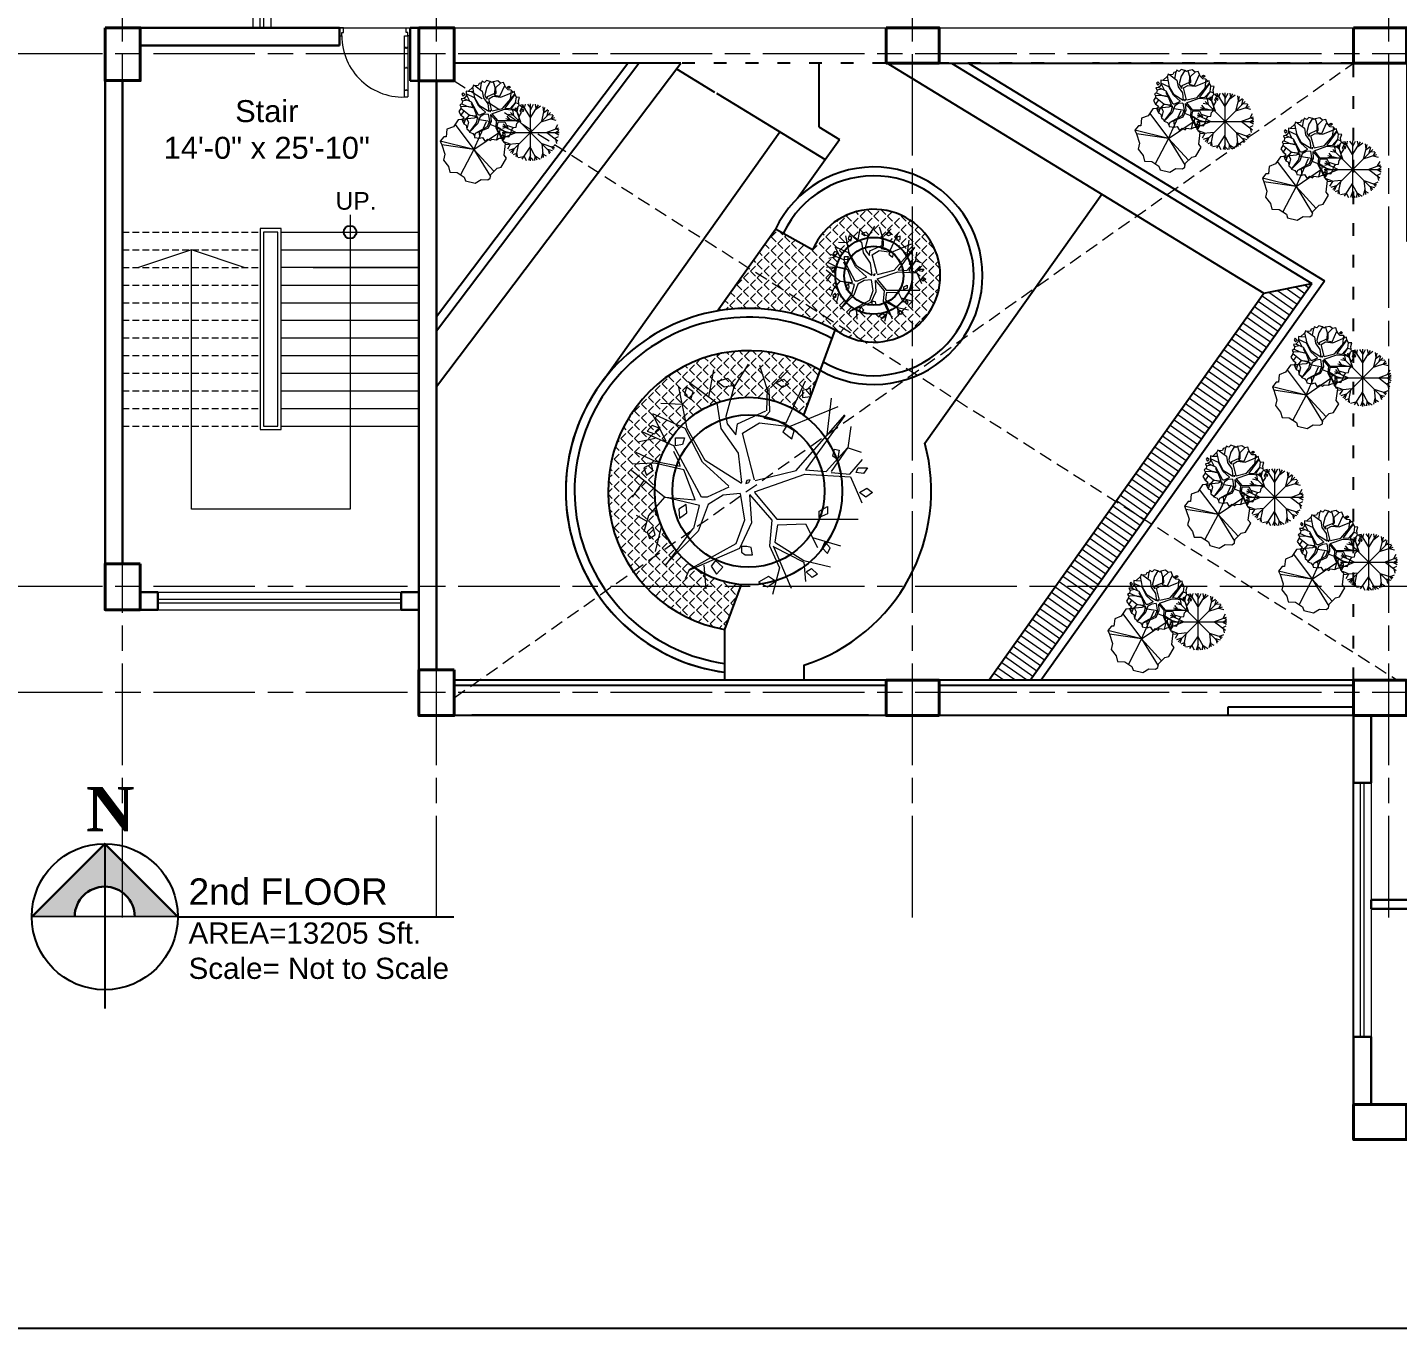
# Model space of a CAD drawing. Header units: inches. Extents: x -12 to 20935469, y -1604 to 24729220.
# Drawn here: x 20863959 to 20864736, y 24718738 to 24719476 of the extents above; entities that cross this region are included whole.
import ezdxf

# ---------------------------------------------------------------- set-up
doc = ezdxf.new("R2010")
doc.units = ezdxf.units.IN
doc.header["$LTSCALE"] = 0.03
doc.header["$MEASUREMENT"] = 0
for name, pattern in [('ACAD_ISO03W100', [30, 12, -18]), ('ACAD_ISO08W100', [36, 24, -3, 6, -3]), ('DASHED2', [0.375, 0.25, -0.125])]:
    doc.linetypes.add(name, pattern=pattern)
for name, color, linetype, lineweight in [('column', 1, 'Continuous', 40), ('Door', 7, 'Continuous', 18), ('Dot', 253, 'Continuous', 0), ('Gas', 21, 'Continuous', 5), ('Grid Line', 252, 'Continuous', 18), ('Hatch', 253, 'Continuous', 15), ('hatch-1', 253, 'Continuous', 5), ('ILLUSTR-TREE', 74, 'Continuous', 0), ('Low Wall', 7, 'Continuous', 30), ('Main Wall', 7, 'Continuous', 30), ('RAIL', 23, 'Continuous', 13), ('STAIR', 46, 'Continuous', 15), ('wind.', 150, 'Continuous', 20)]:
    doc.layers.add(name, color=color, linetype=linetype, lineweight=lineweight)
doc.layers.add('TEXT', color=7, linetype='Continuous')
doc.styles.add('2', font='swisscl.ttf')
doc.styles.add('ATTR', font='romans.shx', dxfattribs={"width": 0.8, "height": 0.7})
doc.styles.get("Standard").update_dxf_attribs({"font": 'timesbd.ttf'})

# ---------------------------------------------------------------- blocks, each defined once
blk = doc.blocks.new('fff')
at = {"layer": 'Grid Line', "color": 252, "linetype": 'ACAD_ISO08W100', "lineweight": 9, "ltscale": 80, "true_color": 0x939598}
for p, q in [((20830948.31, 24723521.1), (20830948.31, 24724698.78)), ((20831126.28, 24723521.11), (20831126.28, 24724698.79)), ((20831396.28, 24723521.11), (20831396.28, 24724698.79)), ((20831666.28, 24723521.12), (20831666.28, 24724698.8)), ((20833096.95, 24724010.75), (20830726.15, 24724010.75)), ((20833096.95, 24723708.72), (20830726.15, 24723708.72)), ((20833096.95, 24723648.75), (20830726.15, 24723648.75))]:
    blk.add_line(p, q, dxfattribs=at)
blk = doc.blocks.new('Door_45')
at = {"layer": 'Door'}
for p, q in [((1.5, 4.97), (1.5, 43.97)), ((3.5, 44.03), (3.5, 4.97)), ((1.5, 40.03), (2.25, 40.03)), ((2.25, 40.03), (2.25, 39.53)), ((2.25, 39.53), (2.75, 39.53)), ((2.75, 39.53), (2.75, 40.03)), ((2.75, 40.03), (3.5, 40.03)), ((1.5, 25.77), (2.25, 25.77)), ((2.25, 25.77), (2.25, 25.27)), ((2.25, 25.27), (2.75, 25.27)), ((2.75, 25.77), (3.5, 25.77)), ((2.75, 25.27), (2.75, 25.77)), ((1.5, 12.57), (2.25, 12.57)), ((2.25, 12.57), (2.25, 13.07)), ((2.25, 13.07), (2.75, 13.07)), ((2.75, 13.07), (2.75, 12.57)), ((2.75, 12.57), (3.5, 12.57)), ((0, -0.03), (0, 4.97)), ((0, 4.97), (1.5, 4.97)), ((3.5, 4.97), (1.5, 4.97)), ((1.5, 4.97), (1.5, 2.97)), ((1.5, 2.97), (2.5, 2.97)), ((2.5, 2.97), (2.5, -0.03)), ((42.5, 3), (42.5, -0.03)), ((43.5, 3), (42.5, 3)), ((45, 5), (43.5, 5)), ((43.5, 5), (43.5, 3)), ((45, -0.03), (45, 5)), ((2.5, -0.03), (0, -0.03)), ((42.5, -0.03), (45, -0.03))]:
    blk.add_line(p, q, dxfattribs=at)
blk.add_arc((4.66, 5.26), 38.84, 359.62325, 94.66847, dxfattribs=at)
blk = doc.blocks.new('TREE_002')
at = {"layer": 'ILLUSTR-TREE'}
for p, q in [((-13173.6, 13892), (-13169.7, 13913.2)), ((-13143.4, 13917.5), (-13154.3, 13899.8)), ((-13134.5, 13916.7), (-13128.5, 13897)), ((-13126.1, 13899.3), (-13112.4, 13912.7)), ((-13190.1, 13868.1), (-13196.7, 13899.8)), ((-13190.6, 13899.8), (-13192.3, 13894.2)), ((-13185.7, 13896.3), (-13190.6, 13899.8)), ((-13189.5, 13904), (-13167.5, 13887.8)), ((-13159, 13906.3), (-13167.2, 13904.2)), ((-13167.2, 13904.2), (-13161.7, 13900)), ((-13161.7, 13900), (-13154, 13901.4)), ((-13154.3, 13899.8), (-13160.4, 13877.2)), ((-13154, 13901.4), (-13159, 13906.3)), ((-13129, 13881.5), (-13128.5, 13898.4)), ((-13127.4, 13899.1), (-13126.8, 13880.8)), ((-13122, 13903), (-13115.9, 13905.8)), ((-13117, 13899.4), (-13122, 13903)), ((-13112.1, 13902.3), (-13117, 13899.4)), ((-13115.9, 13905.8), (-13112.1, 13902.3)), ((-13114.1, 13872.3), (-13099.3, 13904.7)), ((-13095.4, 13898.8), (-13101.6, 13897.1)), ((-13095.4, 13892.7), (-13095.4, 13898.8)), ((-13192.3, 13894.2), (-13187.3, 13890.6)), ((-13187.3, 13890.6), (-13185.7, 13896.3)), ((-13167.5, 13887.8), (-13164.2, 13868.1)), ((-13101.6, 13897.1), (-13101.6, 13891.8)), ((-13101.6, 13891.8), (-13095.4, 13892.7)), ((-13079.5, 13891.3), (-13082.8, 13863.1)), ((-13191.7, 13868.1), (-13216.5, 13879.3)), ((-13216.5, 13878.6), (-13206.6, 13858.2)), ((-13193.9, 13886.4), (-13210.4, 13887.1)), ((-13160.4, 13877.2), (-13159.3, 13871.6)), ((-13151.6, 13871.6), (-13129.6, 13881.5)), ((-13126.8, 13880.8), (-13131.2, 13875.8)), ((-13111.4, 13869.5), (-13074, 13885)), ((-13106.4, 13835.6), (-13069, 13878.6)), ((-13069, 13877.9), (-13099.3, 13836.3)), ((-13217, 13870.2), (-13220.9, 13865.9)), ((-13211, 13868.1), (-13217, 13870.2)), ((-13215.4, 13863.8), (-13211, 13868.1)), ((-13178.5, 13842), (-13191.7, 13868.1)), ((-13176.3, 13843.4), (-13190.1, 13868.1)), ((-13164.2, 13868.1), (-13151, 13849)), ((-13159.3, 13871.6), (-13152.7, 13863.1)), ((-13152.7, 13863.1), (-13151.6, 13871.6)), ((-13147.7, 13864.5), (-13134.5, 13872.3)), ((-13134.5, 13872.3), (-13111.4, 13869.5)), ((-13130.7, 13875.8), (-13114.1, 13872.3)), ((-13113.9, 13869.7), (-13116.7, 13865.3)), ((-13107.8, 13866.2), (-13113.9, 13869.7)), ((-13109.8, 13860), (-13107.8, 13866.2)), ((-13066.3, 13853.2), (-13064.1, 13869.5)), ((-13214.8, 13860.3), (-13228, 13857.5)), ((-13200.5, 13854.7), (-13224.2, 13865.2)), ((-13220.9, 13865.9), (-13215.4, 13863.8)), ((-13199.2, 13860.9), (-13192.3, 13860.9)), ((-13199.2, 13854.7), (-13199.2, 13860.9)), ((-13193.7, 13855.6), (-13199.2, 13854.7)), ((-13192.3, 13860.9), (-13193.7, 13855.6)), ((-13138.4, 13828.6), (-13147.7, 13864.5)), ((-13116.7, 13865.3), (-13109.8, 13860)), ((-13229.7, 13849.7), (-13214.3, 13842.7)), ((-13179.1, 13815.2), (-13200.5, 13854.7)), ((-13196.1, 13841.3), (-13200.5, 13850.4)), ((-13151, 13849), (-13148.3, 13826.4)), ((-13083.3, 13834.9), (-13066.8, 13853.2)), ((-13066.8, 13853.2), (-13079.5, 13834.9)), ((-13078.2, 13846.8), (-13076.8, 13852.1)), ((-13074.7, 13844.2), (-13078.2, 13846.8)), ((-13076.8, 13852.1), (-13073.4, 13851.2)), ((-13073.4, 13851.2), (-13074.7, 13844.2)), ((-13066.3, 13853.2), (-13056.4, 13849.7)), ((-13207.7, 13815.2), (-13233, 13835.6)), ((-13215.4, 13841.3), (-13232.4, 13840.6)), ((-13217.6, 13840.6), (-13223.6, 13837.7)), ((-13223.6, 13837.7), (-13221.4, 13832.1)), ((-13221.4, 13832.1), (-13216.5, 13835.6)), ((-13216.5, 13835.6), (-13217.6, 13840.6)), ((-13192.8, 13836.3), (-13215.4, 13841.3)), ((-13214.3, 13842.7), (-13195.6, 13839.1)), ((-13195.6, 13839.1), (-13196.1, 13841.3)), ((-13184, 13813), (-13192.8, 13836.3)), ((-13158.2, 13823.6), (-13178.5, 13842)), ((-13148.3, 13825.7), (-13176.3, 13843.4)), ((-13137.8, 13827.9), (-13106.4, 13835.6)), ((-13099.3, 13836.3), (-13083.3, 13834.9)), ((-13065.2, 13832.8), (-13055.3, 13844.1)), ((-13060.2, 13834.2), (-13058.6, 13837.7)), ((-13058.6, 13837.7), (-13051.4, 13837.7)), ((-13051.4, 13837.7), (-13054.7, 13833.5)), ((-13223.6, 13827.9), (-13232.4, 13815.2)), ((-13144.4, 13827.9), (-13145, 13825.7)), ((-13145, 13825.7), (-13142.8, 13826.4)), ((-13141.7, 13828.6), (-13144.4, 13827.9)), ((-13142.8, 13826.4), (-13141.7, 13828.6)), ((-13138.4, 13819.4), (-13099.8, 13832.8)), ((-13099.8, 13832.8), (-13064.6, 13830.7)), ((-13079.5, 13834.2), (-13065.2, 13832.8)), ((-13064.6, 13830.7), (-13055.8, 13810.9)), ((-13054.7, 13833.5), (-13060.2, 13834.2)), ((-13207.7, 13815.2), (-13219.8, 13801.1)), ((-13180.7, 13808.8), (-13207.7, 13815.2)), ((-13207.1, 13815.2), (-13184, 13813)), ((-13174.7, 13815.2), (-13179.1, 13815.2)), ((-13158.2, 13822.9), (-13174.7, 13815.2)), ((-13162.6, 13816.6), (-13174.1, 13809.5)), ((-13149.4, 13818), (-13162.6, 13816.6)), ((-13149.4, 13818), (-13146.1, 13797.5)), ((-13142.2, 13817.3), (-13125.2, 13797.5)), ((-13142.2, 13816.6), (-13140.6, 13795.4)), ((-13138.4, 13818.7), (-13121.3, 13798.2)), ((-13057.6, 13818.7), (-13052.1, 13822.2)), ((-13052.7, 13815.2), (-13057.6, 13818.7)), ((-13047.7, 13818.7), (-13052.7, 13815.2)), ((-13052.1, 13822.2), (-13047.7, 13818.7)), ((-13215.4, 13805.3), (-13209.9, 13793.3)), ((-13191, 13809.5), (-13196.5, 13806)), ((-13196.5, 13806), (-13196, 13798.9)), ((-13196, 13798.9), (-13190.5, 13803.2)), ((-13190.5, 13803.2), (-13191, 13809.5)), ((-13185.1, 13791.2), (-13180.7, 13808.8)), ((-13174.1, 13809.5), (-13181.8, 13789.1)), ((-13088.8, 13804.4), (-13082.2, 13807.9)), ((-13088.8, 13799.5), (-13088.8, 13804.4)), ((-13082.2, 13807.9), (-13082.2, 13802.3)), ((-13221.4, 13796.8), (-13229.1, 13801.1)), ((-13219.8, 13801.1), (-13223.6, 13788.4)), ((-13216.5, 13792.6), (-13220.9, 13788.4)), ((-13214.8, 13786.2), (-13216.5, 13792.6)), ((-13209.9, 13793.3), (-13214.8, 13773.5)), ((-13146.1, 13797.5), (-13152.7, 13779.2)), ((-13140.6, 13795.4), (-13149.9, 13775.7)), ((-13125.2, 13797.5), (-13126.8, 13777.8)), ((-13120.7, 13794), (-13122.9, 13780.6)), ((-13121.3, 13798.2), (-13058.6, 13798.2)), ((-13120.7, 13794), (-13099.3, 13794.7)), ((-13099.3, 13794.7), (-13089.9, 13776.4)), ((-13082.2, 13802.3), (-13088.8, 13799.5)), ((-13220.9, 13788.4), (-13219.2, 13783.4)), ((-13219.2, 13783.4), (-13214.8, 13786.2)), ((-13206.6, 13763), (-13185.7, 13791.2)), ((-13181.8, 13789.1), (-13206.6, 13763.7)), ((-13093.8, 13784.1), (-13072.3, 13777.8)), ((-13152.7, 13779.2), (-13189, 13759.4)), ((-13149.9, 13775.7), (-13189, 13758.7)), ((-13144.4, 13777.3), (-13148.3, 13777.3)), ((-13148.3, 13777.3), (-13148.3, 13773)), ((-13148.3, 13773), (-13145.5, 13770.9)), ((-13141.1, 13776.5), (-13144.4, 13777.3)), ((-13140, 13770.9), (-13141.1, 13776.5)), ((-13126.8, 13777.8), (-13119.1, 13760.9)), ((-13124, 13777.8), (-13110.3, 13745.3)), ((-13123.5, 13777.1), (-13100.4, 13765.1)), ((-13122.9, 13780.6), (-13100.4, 13766.5)), ((-13084.4, 13780.7), (-13086.4, 13776.3)), ((-13086.4, 13776.3), (-13082.3, 13771.9)), ((-13080.2, 13776.3), (-13084.4, 13780.7)), ((-13082.3, 13771.9), (-13080.2, 13776.3)), ((-13177.4, 13763), (-13175.8, 13744.6)), ((-13168.3, 13766.6), (-13171.7, 13762.2)), ((-13171.7, 13762.2), (-13167.6, 13756)), ((-13162.8, 13761.3), (-13168.3, 13766.6)), ((-13167.6, 13756), (-13162.8, 13761.3)), ((-13145.5, 13770.9), (-13140, 13770.9)), ((-13119.1, 13760.9), (-13124.6, 13740.4)), ((-13100.4, 13766.5), (-13080, 13761.6)), ((-13100.4, 13765.1), (-13099.3, 13750.3)), ((-13189, 13758.7), (-13191.7, 13752.4)), ((-13127.7, 13754.2), (-13135.3, 13749.8)), ((-13128.4, 13746.3), (-13122.2, 13750.7)), ((-13122.2, 13750.7), (-13127.7, 13754.2)), ((-13098.8, 13757.8), (-13094.7, 13760.4)), ((-13094, 13753.4), (-13098.8, 13757.8)), ((-13094.7, 13760.4), (-13089.9, 13756)), ((-13089.9, 13756), (-13094, 13753.4)), ((-13135.3, 13749.8), (-13128.4, 13746.3))]:
    blk.add_line(p, q, dxfattribs=at)
at = {"layer": 'ILLUSTR-TREE', "style": 'ATTR', "width": 0.8, "flags": 9}
blk.add_attdef('ESTCODE', (-13144.4, 13827.9), '', height=1.05, dxfattribs=at)
blk = doc.blocks.new('TREE_009')
at = {"layer": 'ILLUSTR-TREE'}
for p, q in [((-12222.4, 13880.3), (-12222.4, 13870.7)), ((-12216.4, 13879.1), (-12222.4, 13880.3)), ((-12202.6, 13891.8), (-12216.4, 13879.1)), ((-12199.9, 13878.4), (-12216.4, 13879.1)), ((-12200.4, 13897.9), (-12202.6, 13891.8)), ((-12196, 13860.1), (-12202.6, 13891.8)), ((-12195.5, 13896.1), (-12200.4, 13897.9)), ((-12185.9, 13897), (-12195.5, 13896.1)), ((-12195.5, 13896.1), (-12173.5, 13879.8)), ((-12183.2, 13903.2), (-12185.9, 13897)), ((-12175.7, 13905.2), (-12183.2, 13903.2)), ((-12179.5, 13884.1), (-12175.7, 13905.2)), ((-12174.2, 13910.3), (-12175.7, 13905.2)), ((-12166.7, 13906.7), (-12174.2, 13910.3)), ((-12173.5, 13879.8), (-12170.2, 13860.1)), ((-12160.5, 13912.9), (-12166.7, 13906.7)), ((-12160.3, 13891.8), (-12166.3, 13869.3)), ((-12149.3, 13909.5), (-12160.5, 13912.9)), ((-12149.3, 13909.5), (-12160.3, 13891.8)), ((-12144, 13905.9), (-12149.3, 13909.5)), ((-12140.5, 13908.8), (-12144, 13905.9)), ((-12126.8, 13911.1), (-12140.5, 13908.8)), ((-12140.5, 13908.8), (-12134.4, 13889)), ((-12135, 13873.5), (-12134.4, 13890.4)), ((-12133.3, 13891.1), (-12132.7, 13872.8)), ((-12132.1, 13891.3), (-12118.3, 13904.7)), ((-12118.3, 13904.7), (-12126.8, 13911.1)), ((-12120.1, 13864.3), (-12105.2, 13896.8)), ((-12108.9, 13906.7), (-12118.3, 13904.7)), ((-12117.3, 13861.5), (-12079.9, 13877)), ((-12105.2, 13896.8), (-12108.9, 13906.7)), ((-12102.7, 13891.7), (-12105.2, 13896.8)), ((-12095.1, 13883.8), (-12102.7, 13891.7)), ((-12097.9, 13891.8), (-12092.4, 13895.4)), ((-12093, 13888.3), (-12097.9, 13891.8)), ((-12085.4, 13883.4), (-12095.1, 13883.8)), ((-12088, 13891.8), (-12093, 13888.3)), ((-12092.4, 13895.4), (-12088, 13891.8)), ((-12085.4, 13883.4), (-12088.7, 13855.2)), ((-12079.9, 13877), (-12085.4, 13883.4)), ((-12075.9, 13878.5), (-12079.9, 13877)), ((-12075, 13870.7), (-12075.9, 13878.5)), ((-12235.6, 13841.8), (-12241.6, 13838)), ((-12241.6, 13838), (-12238.4, 13832.6)), ((-12230.1, 13857.3), (-12237.5, 13856.5)), ((-12237.5, 13856.5), (-12234, 13849.5)), ((-12234, 13849.5), (-12235.6, 13841.8)), ((-12235.6, 13841.8), (-12220.2, 13834.7)), ((-12232, 13875), (-12235.4, 13870.6)), ((-12235.4, 13870.6), (-12231.3, 13864.4)), ((-12220.8, 13852.3), (-12234, 13849.5)), ((-12226.5, 13869.7), (-12232, 13875)), ((-12231.3, 13864.4), (-12226.5, 13869.7)), ((-12223.7, 13862.7), (-12230.1, 13857.3)), ((-12206.5, 13846.7), (-12230.1, 13857.3)), ((-12222.4, 13870.7), (-12223.7, 13862.7)), ((-12197.7, 13860.1), (-12222.4, 13871.4)), ((-12222.4, 13870.7), (-12212.5, 13850.2)), ((-12220.2, 13834.7), (-12201.5, 13831.2)), ((-12185, 13807.2), (-12206.5, 13846.7)), ((-12202.1, 13833.3), (-12206.5, 13842.5)), ((-12184.5, 13834), (-12197.7, 13860.1)), ((-12182.3, 13835.4), (-12196, 13860.1)), ((-12164.1, 13815.7), (-12184.5, 13834)), ((-12154.2, 13817.8), (-12182.3, 13835.4)), ((-12170.2, 13860.1), (-12157, 13841.1)), ((-12166.3, 13869.3), (-12165.2, 13863.6)), ((-12165.2, 13863.6), (-12158.6, 13855.2)), ((-12158.6, 13855.2), (-12157.5, 13863.6)), ((-12157.5, 13863.6), (-12135.5, 13873.5)), ((-12157, 13841.1), (-12154.2, 13818.5)), ((-12153.7, 13856.6), (-12140.5, 13864.3)), ((-12144.3, 13820.6), (-12153.7, 13856.6)), ((-12140.5, 13864.3), (-12117.3, 13861.5)), ((-12132.7, 13872.8), (-12137.2, 13867.9)), ((-12136.6, 13867.9), (-12120.1, 13864.3)), ((-12112.4, 13827.6), (-12075, 13870.7)), ((-12075, 13870), (-12105.2, 13828.4)), ((-12089.3, 13826.9), (-12072.8, 13845.3)), ((-12072.8, 13845.3), (-12085.4, 13826.9)), ((-12070, 13861.5), (-12075, 13870.7)), ((-12072.2, 13845.3), (-12070, 13861.5)), ((-12072.2, 13845.3), (-12062.3, 13841.8)), ((-12071.1, 13824.8), (-12061.2, 13836.1)), ((-12060.1, 13860.9), (-12070, 13861.5)), ((-12063.5, 13850.3), (-12060.1, 13860.9)), ((-12062.3, 13841.8), (-12063.5, 13850.3)), ((-12061.2, 13836.1), (-12062.3, 13841.8)), ((-12049.1, 13838.8), (-12061.2, 13836.1)), ((-12058, 13820.3), (-12049.1, 13838.8)), ((-12238.9, 13827.6), (-12245.1, 13817.7)), ((-12245.1, 13817.7), (-12238.4, 13807.2)), ((-12238.4, 13832.6), (-12238.9, 13827.6)), ((-12213.6, 13807.2), (-12238.9, 13827.6)), ((-12221.3, 13833.3), (-12238.4, 13832.6)), ((-12229.6, 13819.9), (-12238.4, 13807.2)), ((-12238.4, 13807.2), (-12229.9, 13800.9)), ((-12229.9, 13800.9), (-12235.1, 13793.1)), ((-12227.4, 13788.9), (-12235.1, 13793.1)), ((-12235.1, 13793.1), (-12232.7, 13786.8)), ((-12225.7, 13793.1), (-12229.6, 13780.4)), ((-12213.6, 13807.2), (-12225.7, 13793.1)), ((-12198.8, 13828.4), (-12221.3, 13833.3)), ((-12221.3, 13797.3), (-12215.8, 13785.3)), ((-12186.7, 13800.8), (-12213.6, 13807.2)), ((-12213.1, 13807.2), (-12190, 13805.1)), ((-12201.5, 13831.2), (-12202.1, 13833.3)), ((-12190, 13805.1), (-12198.8, 13828.4)), ((-12191.1, 13783.2), (-12186.7, 13800.8)), ((-12180.1, 13801.6), (-12187.8, 13781.1)), ((-12180.6, 13807.2), (-12185, 13807.2)), ((-12164.1, 13815), (-12180.6, 13807.2)), ((-12168.5, 13808.6), (-12180.1, 13801.6)), ((-12155.3, 13810), (-12168.5, 13808.6)), ((-12155.3, 13810), (-12152, 13789.6)), ((-12150.4, 13819.9), (-12150.9, 13817.8)), ((-12150.9, 13817.8), (-12148.7, 13818.5)), ((-12147.6, 13820.6), (-12150.4, 13819.9)), ((-12148.7, 13818.5), (-12147.6, 13820.6)), ((-12148.2, 13809.3), (-12131.1, 13789.6)), ((-12148.2, 13808.6), (-12146.5, 13787.4)), ((-12144.3, 13811.4), (-12105.8, 13824.8)), ((-12144.3, 13810.7), (-12127.2, 13790.3)), ((-12143.8, 13819.9), (-12112.4, 13827.6)), ((-12105.8, 13824.8), (-12070.6, 13822.7)), ((-12105.2, 13828.4), (-12089.3, 13826.9)), ((-12085.4, 13826.2), (-12071.1, 13824.8)), ((-12070.6, 13822.7), (-12061.8, 13803)), ((-12064.5, 13790.3), (-12061.4, 13796.5)), ((-12061.8, 13803), (-12053.9, 13815)), ((-12061.4, 13796.5), (-12061.8, 13803)), ((-12053.9, 13815), (-12058, 13820.3)), ((-12051.8, 13826.5), (-12053.9, 13822.1)), ((-12053.9, 13822.1), (-12049.7, 13817.7)), ((-12047.7, 13822.1), (-12051.8, 13826.5)), ((-12049.7, 13817.7), (-12047.7, 13822.1)), ((-12232.7, 13786.8), (-12229.6, 13780.4)), ((-12229.6, 13780.4), (-12222.4, 13777.1)), ((-12222.4, 13777.1), (-12220.8, 13765.6)), ((-12215.8, 13785.3), (-12220.8, 13765.6)), ((-12220.8, 13765.6), (-12214.8, 13760.4)), ((-12214.8, 13760.4), (-12212.5, 13755.7)), ((-12212.5, 13755), (-12191.6, 13783.2)), ((-12187.8, 13781.1), (-12212.5, 13755.7)), ((-12212.5, 13755.7), (-12202.4, 13751.6)), ((-12202.4, 13751.6), (-12197.7, 13744.4)), ((-12194.9, 13750.8), (-12197.7, 13744.4)), ((-12158.6, 13771.2), (-12194.9, 13751.5)), ((-12155.9, 13767.7), (-12194.9, 13750.8)), ((-12183.4, 13755), (-12181.7, 13736.7)), ((-12152, 13789.6), (-12158.6, 13771.2)), ((-12146.5, 13787.4), (-12155.9, 13767.7)), ((-12131.1, 13789.6), (-12132.7, 13769.8)), ((-12132.7, 13769.8), (-12125, 13752.9)), ((-12125, 13752.9), (-12130.5, 13732.4)), ((-12130, 13769.8), (-12116.2, 13737.4)), ((-12129.4, 13769.1), (-12106.3, 13757.1)), ((-12126.7, 13786), (-12128.9, 13772.6)), ((-12128.9, 13772.6), (-12106.3, 13758.5)), ((-12127.2, 13790.3), (-12064.5, 13790.3)), ((-12126.7, 13786), (-12105.2, 13786.7)), ((-12106.3, 13758.5), (-12086, 13753.6)), ((-12106.3, 13757.1), (-12105.2, 13742.3)), ((-12105.2, 13786.7), (-12095.9, 13768.4)), ((-12099.7, 13776.2), (-12078.3, 13769.8)), ((-12093.1, 13741), (-12086, 13753.6)), ((-12086, 13753.6), (-12084.8, 13761.3)), ((-12084.8, 13761.3), (-12078.3, 13769.8)), ((-12078.3, 13769.8), (-12070.4, 13771)), ((-12070.4, 13771), (-12068.3, 13781.5)), ((-12068.3, 13781.5), (-12063.5, 13786.8)), ((-12063.5, 13786.8), (-12064.5, 13790.3)), ((-12197.7, 13744.4), (-12196.9, 13739.2)), ((-12196.9, 13739.2), (-12181.7, 13736.7)), ((-12181.7, 13736.7), (-12172.8, 13739.2)), ((-12172.8, 13739.2), (-12165.3, 13726.9)), ((-12165.3, 13726.9), (-12157.7, 13733.9)), ((-12157.7, 13733.9), (-12148.8, 13729.5)), ((-12148.8, 13729.5), (-12144.6, 13733.9)), ((-12144.6, 13733.9), (-12130.5, 13732.4)), ((-12130.5, 13732.4), (-12122, 13736.6)), ((-12122, 13736.6), (-12116.2, 13737.4)), ((-12116.2, 13737.4), (-12112.3, 13748)), ((-12108.3, 13740.7), (-12113.8, 13737.2)), ((-12113.8, 13737.2), (-12113.2, 13730.1)), ((-12113.2, 13730.1), (-12107.7, 13734.4)), ((-12112.3, 13748), (-12105.2, 13742.3)), ((-12107.7, 13734.4), (-12108.3, 13740.7)), ((-12105.2, 13742.3), (-12093.1, 13741))]:
    blk.add_line(p, q, dxfattribs=at)
at = {"layer": 'ILLUSTR-TREE', "style": 'ATTR', "width": 0.8, "flags": 9}
blk.add_attdef('ESTCODE', (-12147.6, 13820.6), '', height=1.05, dxfattribs=at)
blk = doc.blocks.new('TREE_018')
at = {"layer": 'ILLUSTR-TREE'}
for p, q in [((-11106, 14107.7), (-11119.7, 14087.4)), ((-11115.1, 14094.2), (-11061.1, 14022.2)), ((-11060.6, 14112.1), (-11106, 14107.7)), ((-11061.1, 14022.2), (-11025.1, 14103.2)), ((-11053.7, 14115.6), (-11060.6, 14112.1)), ((-11046.1, 14107.7), (-11053.7, 14115.6)), ((-11014.5, 14102.4), (-11046.1, 14107.7)), ((-11014.5, 14094.4), (-11014.5, 14102.4)), ((-10985.6, 14083), (-11014.5, 14094.4)), ((-11147.2, 14059.2), (-11157.5, 14046)), ((-11140.4, 14059.2), (-11147.2, 14059.2)), ((-11138.3, 14080.3), (-11140.4, 14059.2)), ((-11119.7, 14087.4), (-11138.3, 14080.3)), ((-11061.1, 14022.2), (-10987.7, 14072.4)), ((-10987, 14070.6), (-10985.6, 14083)), ((-10975.3, 14042.4), (-10987, 14070.6)), ((-11061.1, 14022.2), (-11157.5, 14046)), ((-11157.5, 14046), (-11153.4, 14036.3)), ((-11061.1, 14022.2), (-11153.4, 14036.3)), ((-11153.4, 14036.3), (-11144.5, 14008.9)), ((-11061.1, 14022.2), (-11099.1, 13950.3)), ((-11061.1, 14022.2), (-11003.8, 13960)), ((-11061.1, 14022.2), (-11013.8, 13945.4)), ((-10970.5, 14039.8), (-10975.3, 14042.4)), ((-10974.6, 14006.3), (-10970.5, 14039.8)), ((-11144.5, 14008.9), (-11148.6, 13992.2)), ((-11148.6, 13992.2), (-11134.2, 13973.7)), ((-10982.9, 13971.9), (-10967.7, 13997.5)), ((-10967.7, 13997.5), (-10974.6, 14006.3)), ((-11134.2, 13973.7), (-11130, 13957.8)), ((-11130, 13957.8), (-11109.4, 13956.9)), ((-11109.4, 13956.9), (-11088.8, 13943.7)), ((-11088.8, 13943.7), (-11085.3, 13933.1)), ((-11021.4, 13935.7), (-11014.5, 13940.2)), ((-11014.5, 13940.2), (-11013.1, 13950.7)), ((-11013.1, 13950.7), (-10994.6, 13969.2)), ((-10994.6, 13969.2), (-10982.9, 13971.9)), ((-11085.3, 13933.1), (-11057.8, 13926)), ((-11057.8, 13926), (-11040.6, 13936.6)), ((-11040.6, 13936.6), (-11021.4, 13935.7))]:
    blk.add_line(p, q, dxfattribs=at)
at = {"layer": 'ILLUSTR-TREE', "style": 'ATTR', "width": 0.8, "flags": 9}
blk.add_attdef('ESTCODE', (-11061.1, 14022.2), '', height=1.05, dxfattribs=at)
blk = doc.blocks.new('TREE_007')
at = {"layer": 'ILLUSTR-TREE'}
for p, q in [((-12375.6, 14090.8), (-12501.6, 13964.8)), ((-12501.6, 14090.8), (-12375.6, 13964.8)), ((-12491.7, 14081.1), (-12495, 14097.3)), ((-12480.7, 14091), (-12492.8, 14099.4)), ((-12469.7, 14059.9), (-12485.7, 14105.1)), ((-12481.3, 14091.7), (-12477.4, 14109.3)), ((-12456, 14102.3), (-12471.4, 14111.4)), ((-12438.9, 14074.7), (-12463.7, 14114.2)), ((-12457.6, 14104.4), (-12454.9, 14116.4)), ((-12438.3, 14103.7), (-12447.7, 14117.1)), ((-12438.6, 13937.8), (-12438.6, 14117.8)), ((-12438.3, 14100.1), (-12429.5, 14117.1)), ((-12438.3, 14075.5), (-12414.1, 14114.2)), ((-12420.7, 14103), (-12423.5, 14117.1)), ((-12422.9, 14099.4), (-12407, 14111.4)), ((-12403.7, 14062.8), (-12393.2, 14105.8)), ((-12396.5, 14092.4), (-12398.7, 14107.9)), ((-12396.5, 14090.3), (-12383.9, 14099.4)), ((-12386.6, 14080.4), (-12381.7, 14097.3)), ((-12516.5, 14043), (-12527.5, 14039.5)), ((-12485.1, 14027.5), (-12526.4, 14047.2)), ((-12513.7, 14041.6), (-12523.6, 14054.3)), ((-12504.9, 14067.7), (-12521.4, 14062.8)), ((-12470.8, 14059.9), (-12517, 14070.5)), ((-12503.3, 14067), (-12512.6, 14079)), ((-12492.3, 14081.1), (-12508.2, 14084.6)), ((-12405.3, 14061.3), (-12362.4, 14074.7)), ((-12389.4, 14027.5), (-12349.8, 14042.3)), ((-12382.8, 14083.2), (-12369, 14084.6)), ((-12374.5, 14070.5), (-12358.6, 14066.3)), ((-12372.9, 14071.2), (-12366.3, 14081.8)), ((-12360.2, 14038.8), (-12352.5, 14052.9)), ((-12528.6, 14027.8), (-12348.6, 14027.8)), ((-12516.5, 14027.5), (-12528, 14021.1)), ((-12518.1, 14026.8), (-12527.5, 14033.8)), ((-12485.1, 14026.8), (-12526.9, 14009.2)), ((-12515.9, 14014.1), (-12526.9, 14017.6)), ((-12520.3, 14012), (-12525.3, 14005.6)), ((-12387.7, 14027.5), (-12353.1, 14000.7)), ((-12363, 14008.4), (-12350.3, 14014.8)), ((-12361.9, 14027.5), (-12349.2, 14019.7)), ((-12360.2, 14027.5), (-12349.2, 14033.8)), ((-12360.2, 14006.3), (-12356.9, 13992.9)), ((-12358.6, 14038.8), (-12349.2, 14036)), ((-12502.7, 13990.8), (-12522.5, 13997.9)), ((-12473.6, 13992.9), (-12518.7, 13988)), ((-12502.7, 13989.4), (-12511.5, 13975.3)), ((-12491.2, 13976), (-12507.7, 13971.1)), ((-12491.2, 13974.6), (-12496.7, 13960.5)), ((-12482.9, 13961.2), (-12493.9, 13957)), ((-12477.4, 13988.7), (-12485.1, 13952)), ((-12482.4, 13961.2), (-12481.3, 13949.2)), ((-12439.4, 13983.8), (-12465.9, 13942.9)), ((-12438.9, 13957), (-12445.5, 13938.6)), ((-12438.9, 13979.5), (-12418.5, 13941.4)), ((-12400.4, 13964), (-12405.3, 13945)), ((-12403.1, 13992.2), (-12363.5, 13979.5)), ((-12403.1, 13992.2), (-12398.7, 13948.5)), ((-12399.3, 13959.1), (-12389.4, 13953.4)), ((-12385.5, 13974.6), (-12370.1, 13970.4)), ((-12383.3, 13972.5), (-12380, 13959.8)), ((-12374, 13983.1), (-12366.3, 13973.9)), ((-12370.7, 13982.3), (-12358.6, 13988)), ((-12460.4, 13950.6), (-12477.4, 13947.1)), ((-12459.3, 13952.7), (-12452.1, 13939.3)), ((-12438.3, 13947.8), (-12430.6, 13939.3)), ((-12425.7, 13953.4), (-12426.8, 13939.3)), ((-12424.6, 13953.4), (-12408.6, 13942.9))]:
    blk.add_line(p, q, dxfattribs=at)
at = {"layer": 'ILLUSTR-TREE', "style": 'ATTR', "width": 0.8, "flags": 9}
blk.add_attdef('ESTCODE', (-12438.6, 14027.8), '', height=1.05, dxfattribs=at)

msp = doc.modelspace()

# ---------------------------------------------------------------- hatches: boundary and pattern name
at = {"layer": 'hatch-1'}
h = msp.add_hatch(dxfattribs=at)
h.set_pattern_fill('ANGLE', color=256, scale=20, angle=315)
h.set_pattern_definition([(315, (35288.117, 1006.44), (3.8890872965, 3.8890872965), [4, -1.5]), (45, (35288.117, 1006.44), (-3.8890872965, 3.8890872965), [4, -1.5])])
h.paths.add_polyline_path([(20864403.8, 24719349.59), (20864382.72, 24719361.22), (20864349.73, 24719314.83, -0.177815), (20864420.01, 24719302.01, 2.616068)])
h.paths.add_polyline_path([(20864460.24, 24719334.85, 1), (20864416.71, 24719334.85, 1)], flags=16)
h.paths.add_polyline_path([(20864455.24, 24719334.85, -1), (20864421.71, 24719334.85, -1)], flags=0)
h = msp.add_hatch(dxfattribs=at)
h.set_pattern_fill('ANGLE', color=256, scale=20, angle=315)
h.set_pattern_definition([(315, (24912.4836, 25284.3755), (3.8890872965, 3.8890872965), [4, -1.5]), (45, (24912.4836, 25284.3755), (-3.8890872965, 3.8890872965), [4, -1.5])])
h.paths.add_polyline_path([(20864408.06, 24719281.19, 0.806908), (20864302.11, 24719167.17), (20864323.71, 24719182.42, -0.152783), (20864314.23, 24719212.73, -0.61288), (20864398.68, 24719255.74)])
h.paths.add_polyline_path([(20864363.28, 24719159.71, -0.225355), (20864323.71, 24719182.42), (20864302.11, 24719167.17, 0.200401), (20864353.9, 24719134.26)])
at = {"layer": 'Low Wall'}
h = msp.add_hatch(color=256, dxfattribs=at)
h.paths.add_polyline_path([(20863985.33, 24718971.37), (20863960.96, 24718971.37), (20864002.37, 24719012.79), (20864002.37, 24718988.41, 0.414214)])
h.paths.add_polyline_path([(20864002.37, 24718988.41), (20864002.37, 24719012.79), (20864043.78, 24718971.37), (20864019.41, 24718971.37, 0.414214)])

# ---------------------------------------------------------------- linework, layer by layer
for p, q in [((20864190.5, 24719271.98), (20864329, 24719455.44)), ((20864190.5, 24719311.81), (20864298.93, 24719455.44)), ((20864190.5, 24719303.52), (20864305.2, 24719455.44)), ((20864329, 24719455.44), (20864200.5, 24719455.44)), ((20864326.59, 24719452.25), (20864348.23, 24719439.03)), ((20864348.18, 24719455.44), (20864348.23, 24719455.41)), ((20864407.23, 24719455.44), (20864407.23, 24719419.35)), ((20864445.5, 24719455.79), (20864659.67, 24719324.91)), ((20864475.5, 24719455.44), (20864710.5, 24719455.44)), ((20864482.52, 24719455.44), (20864686.95, 24719330.5)), ((20864492.11, 24719455.44), (20864694.13, 24719331.97)), ((20864349.23, 24719438.41), (20864359.79, 24719431.96)), ((20864359.79, 24719431.96), (20864410.85, 24719400.76)), ((20864407.23, 24719419.35), (20864418.97, 24719412.18)), ((20864284.92, 24719275.44), (20864385.2, 24719416.43)), ((20864395.28, 24719378.88), (20864418.97, 24719412.18)), ((20864467.38, 24719239.98), (20864567.74, 24719381.09)), ((20864349.73, 24719314.83), (20864382.72, 24719361.22)), ((20864403.8, 24719349.59), (20864382.72, 24719361.22)), ((20864527.08, 24719105.44), (20864686.95, 24719330.5)), ((20864533.21, 24719105.44), (20864694.13, 24719331.97)), ((20864659.67, 24719324.91), (20864686.95, 24719330.5)), ((20864503.77, 24719105.44), (20864659.67, 24719324.91)), ((20864416.47, 24719304), (20864398.68, 24719255.74)), ((20864363.28, 24719159.71), (20864353.9, 24719134.26)), ((20864353.9, 24719134.26), (20864353.9, 24719105.44)), ((20864398.84, 24719113.98), (20864398.84, 24719105.44)), ((20864445.5, 24719105.45), (20864200.5, 24719105.45)), ((20864445.5, 24719105.44), (20864200.5, 24719105.44)), ((20864445.5, 24719102.45), (20864200.5, 24719102.45)), ((20864445.5, 24719102.44), (20864200.5, 24719102.44)), ((20864639.5, 24719105.44), (20864475.5, 24719105.44)), ((20864710.5, 24719105.44), (20864475.5, 24719105.44)), ((20864639.5, 24719102.44), (20864475.5, 24719102.44)), ((20864710.5, 24719102.44), (20864475.5, 24719102.44)), ((20864639.5, 24719085.44), (20864200.5, 24719085.45)), ((20864435.48, 24719085.59), (20864210.48, 24719085.6)), ((20864259.63, 24719085.6), (20864259.63, 24719085.6)), ((20864002.37, 24719012.79), (20864002.37, 24718919.41)), ((20864043.78, 24718971.37), (20864200.27, 24718971.37))]:
    msp.add_line(p, q)
at = {"linetype": 'ACAD_ISO03W100', "ltscale": 20}
for p, q in [((20864535, 24719455.44), (20864200.5, 24719455.44)), ((20864710.5, 24719455.44), (20864562.56, 24719455.44)), ((20864710.5, 24719105.44), (20864710.5, 24719455.44))]:
    msp.add_line(p, q, dxfattribs=at)
msp.add_lwpolyline([(20864639.5, 24719090.44), (20864710.5, 24719090.44), (20864710.5, 24719085.44), (20864639.5, 24719085.44)], close=True)
for points in [[(20865395.97, 24719085.42), (20865395.97, 24718844.97), (20864710.5, 24718844.97), (20864710.5, 24719085.44)], [(20864043.75, 24718971.41), (20863960.96, 24718971.34)]]:
    msp.add_lwpolyline(points)
for centre, radius in [((20864141.47, 24719359.57), 3.61), ((20864438.48, 24719334.85), 21.77), ((20864438.48, 24719334.85), 16.77), ((20864367.41, 24719212.73), 53.18), ((20864367.41, 24719212.73), 43.18), ((20864002.37, 24718971.37), 41.41)]:
    msp.add_circle(centre, radius)
for centre, radius, start, end in [((20864438.48, 24719334.85), 61.68, 240.38426, 154.68768), ((20864438.48, 24719334.85), 56.68, 239.62136, 154.68768), ((20864438.48, 24719334.85), 37.68, 238.95573, 156.97315), ((20864367.41, 24719212.73), 103.62, 59.49523, 262.50841), ((20864367.41, 24719212.73), 98.62, 61.33391, 262.12624), ((20864367.41, 24719212.73), 79.62, 59.35356, 260.23079), ((20864367.41, 24719212.73), 103.62, 142.75346, 262.50842), ((20864367.41, 24719212.73), 103.62, 287.6546, 15.25112)]:
    msp.add_arc(centre, radius, start, end)
at = {"layer": 'column', "lineweight": 40, "ltscale": 20}
for points in [[(20864002.53, 24719475.49), (20864022.53, 24719475.49), (20864022.53, 24719445.49), (20864002.53, 24719445.49)], [(20864180.5, 24719475.44), (20864200.5, 24719475.44), (20864200.5, 24719445.44), (20864180.5, 24719445.44)], [(20864445.5, 24719475.44), (20864445.5, 24719455.44), (20864475.5, 24719455.44), (20864475.5, 24719475.44)], [(20864710.5, 24719475.44), (20864710.5, 24719455.44), (20864740.5, 24719455.44), (20864740.5, 24719475.44)], [(20864022.53, 24719171.41), (20864002.53, 24719171.41), (20864002.53, 24719145.41), (20864022.53, 24719145.41)], [(20864200.5, 24719111.45), (20864180.5, 24719111.45), (20864180.5, 24719085.45), (20864200.5, 24719085.45)], [(20864475.5, 24719085.44), (20864475.5, 24719105.44), (20864445.5, 24719105.44), (20864445.5, 24719085.44)], [(20864710.5, 24719105.44), (20864710.5, 24719085.44), (20864740.5, 24719085.44), (20864740.5, 24719105.44)], [(20864710.5, 24718864.97), (20864710.5, 24718844.97), (20864740.5, 24718844.97), (20864740.5, 24718864.97)]]:
    msp.add_lwpolyline(points, close=True, dxfattribs=at)
at = {"layer": 'Defpoints'}
msp.add_lwpolyline([(20863757.98, 24720196.34), (20866196.85, 24720196.34), (20866196.85, 24718737.81), (20863757.98, 24718737.81)], close=True, dxfattribs=at)
at = {"layer": 'Dot', "linetype": 'DASHED2', "lineweight": 0, "ltscale": 1000}
for p, q in [((20864200.5, 24719095.45), (20864710.5, 24719455.44)), ((20864200.5, 24719445.45), (20864735.5, 24719105.44))]:
    msp.add_line(p, q, dxfattribs=at)
at = {"layer": 'Gas', "color": 0, "lineweight": 5}
for points in [[(20864102.48, 24719361.57), (20864090.48, 24719361.57), (20864090.48, 24719247.57), (20864102.48, 24719247.57)], [(20864100.48, 24719359.57), (20864092.48, 24719359.57), (20864092.48, 24719249.57), (20864100.48, 24719249.57)]]:
    msp.add_lwpolyline(points, close=True, dxfattribs=at)
at = {"layer": 'Hatch', "linetype": 'Continuous'}
for p, q in [((20864667.48, 24719326.51), (20864678.59, 24719318.73)), ((20864672.54, 24719327.54), (20864680.76, 24719321.78)), ((20864677.6, 24719328.58), (20864682.94, 24719324.84)), ((20864682.65, 24719329.62), (20864685.11, 24719327.9)), ((20864656.51, 24719320.45), (20864672.08, 24719309.56)), ((20864658.68, 24719323.51), (20864674.25, 24719312.61)), ((20864662.43, 24719325.47), (20864676.42, 24719315.67)), ((20864650, 24719311.28), (20864665.56, 24719300.38)), ((20864652.17, 24719314.34), (20864667.73, 24719303.44)), ((20864654.34, 24719317.4), (20864669.9, 24719306.5)), ((20864645.65, 24719305.17), (20864661.22, 24719294.27)), ((20864647.83, 24719308.23), (20864663.39, 24719297.33)), ((20864639.14, 24719296), (20864654.7, 24719285.1)), ((20864641.31, 24719299.05), (20864656.87, 24719288.16)), ((20864643.48, 24719302.11), (20864659.05, 24719291.21)), ((20864634.79, 24719289.88), (20864650.36, 24719278.98)), ((20864636.97, 24719292.94), (20864652.53, 24719282.04)), ((20864628.28, 24719280.71), (20864643.84, 24719269.81)), ((20864630.45, 24719283.77), (20864646.02, 24719272.87)), ((20864632.62, 24719286.82), (20864648.19, 24719275.93)), ((20864623.94, 24719274.6), (20864639.5, 24719263.7)), ((20864626.11, 24719277.65), (20864641.67, 24719266.75)), ((20864617.42, 24719265.42), (20864632.98, 24719254.53)), ((20864619.59, 24719268.48), (20864635.16, 24719257.58)), ((20864621.76, 24719271.54), (20864637.33, 24719260.64)), ((20864610.91, 24719256.25), (20864626.47, 24719245.35)), ((20864613.08, 24719259.31), (20864628.64, 24719248.41)), ((20864615.25, 24719262.37), (20864630.81, 24719251.47)), ((20864606.56, 24719250.14), (20864622.13, 24719239.24)), ((20864608.73, 24719253.2), (20864624.3, 24719242.3)), ((20864600.05, 24719240.97), (20864615.61, 24719230.07)), ((20864602.22, 24719244.02), (20864617.78, 24719233.13)), ((20864604.39, 24719247.08), (20864619.95, 24719236.18)), ((20864595.7, 24719234.85), (20864611.27, 24719223.95)), ((20864597.87, 24719237.91), (20864613.44, 24719227.01)), ((20864589.19, 24719225.68), (20864604.75, 24719214.78)), ((20864591.36, 24719228.74), (20864606.92, 24719217.84)), ((20864593.53, 24719231.79), (20864609.1, 24719220.9)), ((20864584.84, 24719219.57), (20864600.41, 24719208.67)), ((20864587.02, 24719222.62), (20864602.58, 24719211.72)), ((20864578.33, 24719210.39), (20864593.89, 24719199.5)), ((20864580.5, 24719213.45), (20864596.07, 24719202.55)), ((20864582.67, 24719216.51), (20864598.24, 24719205.61)), ((20864573.99, 24719204.28), (20864589.55, 24719193.38)), ((20864576.16, 24719207.34), (20864585.89, 24719200.52)), ((20864567.47, 24719195.11), (20864583.03, 24719184.21)), ((20864569.64, 24719198.17), (20864585.21, 24719187.27)), ((20864571.81, 24719201.22), (20864587.38, 24719190.32)), ((20864585.89, 24719200.52), (20864591.72, 24719196.44)), ((20864563.13, 24719188.99), (20864578.69, 24719178.1)), ((20864565.3, 24719192.05), (20864580.86, 24719181.15)), ((20864556.61, 24719179.82), (20864572.18, 24719168.92)), ((20864558.78, 24719182.88), (20864574.35, 24719171.98)), ((20864560.95, 24719185.94), (20864576.52, 24719175.04)), ((20864550.1, 24719170.65), (20864565.66, 24719159.75)), ((20864552.27, 24719173.71), (20864567.83, 24719162.81)), ((20864554.44, 24719176.76), (20864570, 24719165.87)), ((20864545.75, 24719164.54), (20864561.32, 24719153.64)), ((20864547.92, 24719167.59), (20864563.49, 24719156.69)), ((20864539.24, 24719155.36), (20864554.8, 24719144.47)), ((20864541.41, 24719158.42), (20864556.97, 24719147.52)), ((20864543.58, 24719161.48), (20864559.15, 24719150.58)), ((20864534.89, 24719149.25), (20864550.46, 24719138.35)), ((20864537.07, 24719152.31), (20864552.63, 24719141.41)), ((20864528.38, 24719140.08), (20864543.94, 24719129.18)), ((20864530.55, 24719143.14), (20864546.11, 24719132.24)), ((20864532.72, 24719146.19), (20864548.29, 24719135.29)), ((20864524.04, 24719133.96), (20864539.6, 24719123.07)), ((20864526.21, 24719137.02), (20864541.77, 24719126.12)), ((20864517.52, 24719124.79), (20864533.08, 24719113.89)), ((20864519.69, 24719127.85), (20864535.26, 24719116.95)), ((20864521.86, 24719130.91), (20864537.43, 24719120.01)), ((20864513.18, 24719118.68), (20864528.74, 24719107.78)), ((20864515.35, 24719121.73), (20864530.91, 24719110.84)), ((20864506.66, 24719109.51), (20864512.47, 24719105.44)), ((20864508.83, 24719112.56), (20864519.01, 24719105.44)), ((20864511, 24719115.62), (20864525.55, 24719105.44)), ((20864504.49, 24719106.45), (20864505.93, 24719105.44))]:
    msp.add_line(p, q, dxfattribs=at)
at = {"layer": 'Hatch'}
msp.add_lwpolyline([(20865232.98, 24719354.49), (20865232.97, 24719595.59), (20865098, 24719595.59), (20865098, 24719910.63), (20864918.45, 24719910.63), (20864918.45, 24719595.59), (20864096.5, 24719595.59), (20864096.5, 24719475.42), (20864740.5, 24719475.44), (20864740.5, 24719354.49)], close=True, dxfattribs=at)
at = {"layer": 'Low Wall', "color": 0}
msp.add_lwpolyline([(20863960.96, 24718971.37), (20864002.37, 24719012.79), (20864043.78, 24718971.37)], dxfattribs=at)
at = {"layer": 'Low Wall'}
msp.add_arc((20864002.37, 24718971.37), 17.04, 0, 180, dxfattribs=at)
at = {"layer": 'Main Wall', "lineweight": 30}
for p, q in [((20864135.5, 24719475.42), (20864022.53, 24719475.42)), ((20864135.5, 24719475.42), (20864135.5, 24719465.42)), ((20864175.5, 24719475.44), (20864180.5, 24719475.44)), ((20864175.5, 24719445.44), (20864175.5, 24719475.44)), ((20864135.5, 24719465.42), (20864022.53, 24719465.42)), ((20864002.53, 24719445.42), (20864002.53, 24719171.41)), ((20864012.53, 24719445.42), (20864012.53, 24719171.41)), ((20864180.5, 24719445.44), (20864175.5, 24719445.44)), ((20864180.5, 24719085.45), (20864180.5, 24719445.45)), ((20864190.5, 24719111.45), (20864190.5, 24719445.45)), ((20864180.48, 24719145.56), (20864180.48, 24719155.56)), ((20864720.5, 24718980.91), (20864878.52, 24718980.91)), ((20864720.5, 24718980.91), (20864720.5, 24718975.91)), ((20864720.5, 24718975.91), (20864878.52, 24718975.91)), ((20864878.52, 24718844.96), (20864730.5, 24718844.96))]:
    msp.add_line(p, q, dxfattribs=at)
at = {"layer": 'Main Wall'}
for p, q in [((20864710.5, 24719047.21), (20864710.5, 24719085.44)), ((20864720.5, 24719047.21), (20864720.5, 24719085.44)), ((20864710.5, 24719047.21), (20864720.5, 24719047.21)), ((20864710.5, 24718864.97), (20864710.5, 24718903.21)), ((20864710.5, 24718903.21), (20864720.5, 24718903.21)), ((20864720.5, 24718864.97), (20864720.5, 24718903.21))]:
    msp.add_line(p, q, dxfattribs=at)
for points in [[(20864022.53, 24719155.41), (20864032.53, 24719155.41), (20864032.53, 24719145.42), (20864022.53, 24719145.42)], [(20864170.5, 24719155.41), (20864180.5, 24719155.41), (20864180.5, 24719145.42), (20864170.5, 24719145.42)]]:
    msp.add_lwpolyline(points, close=True, dxfattribs=at)
at = {"layer": 'RAIL', "lineweight": 9}
for p, q in [((20864141.47, 24719369.29), (20864141.47, 24719202.57)), ((20864051.48, 24719349.57), (20864021.48, 24719339.57)), ((20864051.48, 24719202.57), (20864051.48, 24719349.57)), ((20864081.48, 24719339.57), (20864051.48, 24719349.57)), ((20864180.48, 24719339.57), (20864102.48, 24719339.57)), ((20864141.47, 24719202.57), (20864051.48, 24719202.57))]:
    msp.add_line(p, q, dxfattribs=at)
at = {"layer": 'STAIR', "color": 32, "linetype": 'DASHED2', "lineweight": 5, "ltscale": 500}
for p, q in [((20864012.51, 24719359.57), (20864090.48, 24719359.57)), ((20864012.51, 24719349.57), (20864090.48, 24719349.57)), ((20864012.51, 24719339.57), (20864090.48, 24719339.57)), ((20864012.51, 24719329.57), (20864090.48, 24719329.57)), ((20864012.51, 24719319.57), (20864090.48, 24719319.57)), ((20864012.51, 24719309.57), (20864090.48, 24719309.57)), ((20864012.51, 24719299.57), (20864090.48, 24719299.57)), ((20864012.51, 24719289.57), (20864090.48, 24719289.57)), ((20864012.51, 24719279.57), (20864090.48, 24719279.57)), ((20864012.51, 24719269.57), (20864090.48, 24719269.57)), ((20864012.51, 24719259.57), (20864090.48, 24719259.57)), ((20864012.51, 24719249.57), (20864090.48, 24719249.57))]:
    msp.add_line(p, q, dxfattribs=at)
at = {"layer": 'STAIR', "color": 32, "lineweight": 5}
for p, q in [((20864102.48, 24719359.57), (20864180.48, 24719359.57)), ((20864102.48, 24719349.57), (20864180.48, 24719349.57)), ((20864120.48, 24719339.57), (20864180.48, 24719339.57)), ((20864102.48, 24719329.57), (20864180.48, 24719329.57)), ((20864102.48, 24719319.57), (20864180.48, 24719319.57)), ((20864102.48, 24719309.57), (20864180.48, 24719309.57)), ((20864102.48, 24719299.57), (20864180.48, 24719299.57)), ((20864102.48, 24719289.57), (20864180.48, 24719289.57)), ((20864102.48, 24719279.57), (20864180.48, 24719279.57)), ((20864102.48, 24719269.57), (20864180.48, 24719269.57)), ((20864102.48, 24719259.57), (20864180.48, 24719259.57)), ((20864102.48, 24719249.57), (20864180.48, 24719249.57))]:
    msp.add_line(p, q, dxfattribs=at)
at = {"layer": 'wind.'}
for p, q in [((20864086.5, 24719475.42), (20864086.5, 24719595.9)), ((20864090.5, 24719475.42), (20864090.5, 24719595.9)), ((20864092.5, 24719475.42), (20864092.5, 24719595.9)), ((20864710.5, 24719089.44), (20864710.5, 24719089.44))]:
    msp.add_line(p, q, dxfattribs=at)
at = {"layer": 'wind.', "lineweight": 5}
for p, q in [((20864027.53, 24719155.41), (20864175.5, 24719155.41)), ((20864032.53, 24719151.41), (20864170.5, 24719151.41)), ((20864032.53, 24719149.41), (20864170.5, 24719149.41)), ((20864027.53, 24719145.42), (20864175.5, 24719145.42)), ((20864710.5, 24718903.21), (20864710.5, 24719047.21)), ((20864714.5, 24718903.21), (20864714.5, 24719047.21)), ((20864716.5, 24718903.21), (20864716.5, 24719047.21)), ((20864720.5, 24719047.21), (20864720.5, 24718903.21))]:
    msp.add_line(p, q, dxfattribs=at)

# ---------------------------------------------------------------- block references
at = {"layer": 'Door', "color": 250, "ltscale": 20, "xscale": 0.8888888888759539, "yscale": 0.8888888888759539, "zscale": 0.8888888888759539, "rotation": 180}
msp.add_blockref('Door_45', (20864175.5, 24719475.39), dxfattribs=at)
at = {"layer": 'ILLUSTR-TREE'}
for name, p, xscale, yscale, zscale in [('TREE_009', (20866880.39, 24716857.52), 0.1864712034882235, 0.1864712034882235, 0.1864712034882235), ('TREE_009', (20866486.49, 24716851.29), 0.1864712034882235, 0.1864712034882235, 0.1864712034882235), ('TREE_007', (20866874.67, 24716899.68), 0.1798363259808176, 0.1798363259808176, 0.1798363259808176), ('TREE_007', (20866480.77, 24716893.44), 0.1798363259808176, 0.1798363259808176, 0.1798363259808176), ('TREE_018', (20866794.82, 24716637.35), 0.1979188656470376, 0.1979188656470376, 0.1979188656470376), ('TREE_018', (20866400.92, 24716631.11), 0.1979188656470376, 0.1979188656470376, 0.1979188656470376), ('TREE_009', (20866952.68, 24716830.3), 0.1864712034882235, 0.1864712034882235, 0.1864712034882235), ('TREE_018', (20866867.11, 24716610.12), 0.1979188656470376, 0.1979188656470376, 0.1979188656470376), ('TREE_007', (20866946.96, 24716872.46), 0.1798363259808176, 0.1798363259808176, 0.1798363259808176), ('TREE_002', (20868441.59, 24715124.38), 0.3045467952687798, 0.3045467952687798, 0.3045467952687798), ('TREE_009', (20866958.39, 24716712.09), 0.1864712034882235, 0.1864712034882235, 0.1864712034882235), ('TREE_007', (20866952.67, 24716754.24), 0.1798363259808176, 0.1798363259808176, 0.1798363259808176), ('TREE_002', (20874059.44, 24709021.6), 0.7374268825117389, 0.7374268825117389, 0.7374268825117389), ('TREE_018', (20866872.82, 24716491.91), 0.1979188656470376, 0.1979188656470376, 0.1979188656470376), ('TREE_009', (20866908.5, 24716644.35), 0.1864712034882235, 0.1864712034882235, 0.1864712034882235), ('TREE_007', (20866902.78, 24716686.51), 0.1798363259808176, 0.1798363259808176, 0.1798363259808176), ('TREE_018', (20866822.93, 24716424.18), 0.1979188656470376, 0.1979188656470376, 0.1979188656470376), ('TREE_009', (20866961.91, 24716607.62), 0.1864712034882235, 0.1864712034882235, 0.1864712034882235), ('TREE_007', (20866956.18, 24716649.78), 0.1798363259808176, 0.1798363259808176, 0.1798363259808176), ('TREE_018', (20866876.34, 24716387.44), 0.1979188656470376, 0.1979188656470376, 0.1979188656470376), ('TREE_009', (20866865.12, 24716573.78), 0.1864712034882235, 0.1864712034882235, 0.1864712034882235), ('TREE_018', (20866779.55, 24716353.61), 0.1979188656470376, 0.1979188656470376, 0.1979188656470376), ('TREE_007', (20866859.4, 24716615.94), 0.1798363259808176, 0.1798363259808176, 0.1798363259808176)]:
    msp.add_blockref(name, p, dxfattribs=dict(at, xscale=xscale, yscale=yscale, zscale=zscale))
at = {"layer": 'Main Wall'}
msp.add_blockref('fff', (33064.22, -4550.16), dxfattribs=at)

# ---------------------------------------------------------------- texts
msp.add_text('N', height=25.19).set_placement((20863991.78, 24719019.79))
at = {"layer": 'TEXT', "color": 30, "lineweight": 5, "ltscale": 20, "attachment_point": 2, "style": '2'}
for s, width, gutter_width, insert, char_height in [('\\pxsm1;{\\fArial|b0|i0|c0|p34;\\C0;Stair\\P14\'-0" x 25\'-10"  }', 151.3847, 0.282, (20864094.26, 24719434.43), 12.4758), ('{\\fArial|b0|i0|c0|p34;\\C0;UP.}', 104.7597, 0.5, (20864144.89, 24719382.3), 10), ('\\A1;\\pxql;{\\fArial|b0|i0|c0|p34;\\C0;2nd FLOOR \\P\\H0.8x;AREA=13205 Sft.\\PScale= \\H1x;Not to Scale}', 640.1238, 0.5, (20864369.97, 24718993.11), 15)]:
    msp.add_mtext_dynamic_manual_height_columns(s, width=width, gutter_width=gutter_width, heights=[0], dxfattribs=dict(at, insert=insert, char_height=char_height))

doc.saveas('drawing.dxf')
